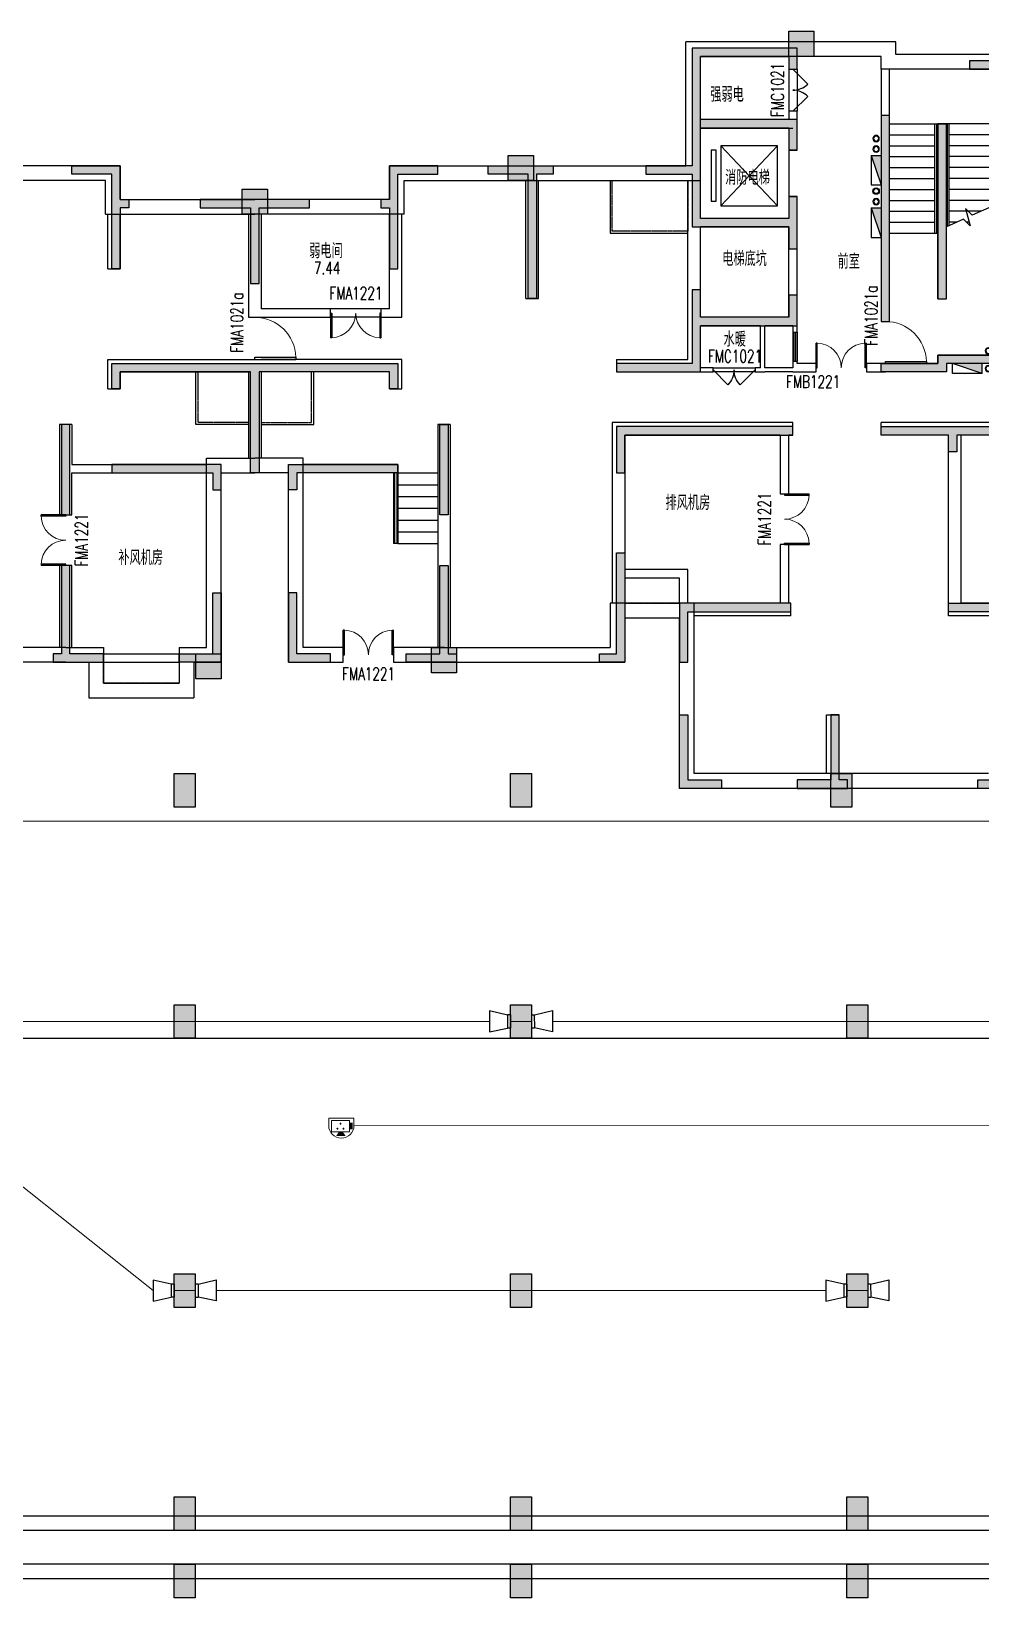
# Model space of a CAD drawing. Extents: x -1348811 to -222202, y -369435 to 53046.
# Drawn here: x -573715 to -551131, y -129859 to -92616 of the extents above; entities that cross this region are included whole.
import ezdxf

# ---------------------------------------------------------------- set-up
doc = ezdxf.new("R2010")
doc.units = 0
doc.header["$LTSCALE"] = 10
doc.header["$MEASUREMENT"] = 0
doc.linetypes.add('BORDER', pattern=[1.75, 0.5, -0.25, 0.5, -0.25, 0, -0.25])
doc.linetypes.add('DASH', pattern=[0.35, 0.25, -0.1])
doc.layers.get('0').update_dxf_attribs({"linetype": 'CONTINUOUS'})
for name, color, linetype in [('COLU', 1, 'CONTINUOUS'), ('COLU_HATCH', 252, 'CONTINUOUS'), ('DIM_SYMB', 3, 'CONTINUOUS'), ('jlq', 1, 'CONTINUOUS'), ('JPS-J-0', 6, 'CONTINUOUS'), ('JPS-X', 1, 'BORDER'), ('JPS-X-TEXT', 1, 'CONTINUOUS'), ('JPS-XHS', 7, 'CONTINUOUS'), ('jq-h', 252, 'CONTINUOUS'), ('jz', 121, 'CONTINUOUS'), ('OUTLINE', 93, 'DASH'), ('RD-equip', 3, 'CONTINUOUS'), ('STAIR', 9, 'CONTINUOUS'), ('TEXT', 7, 'CONTINUOUS'), ('wall', 8, 'CONTINUOUS'), ('WINDOW', 4, 'CONTINUOUS'), ('WINDOW_TEXT', 6, 'CONTINUOUS'), ('wj', 1, 'CONTINUOUS'), ('索引', 30, 'CONTINUOUS'), ('防火分区', 6, 'CONTINUOUS')]:
    doc.layers.add(name, color=color, linetype=linetype)
doc.layers.add('RD-line', color=2, linetype='CONTINUOUS', lineweight=0)
doc.styles.add('_TCH_SPACE', font='SIMPLEX', dxfattribs={"bigfont": 'GBCBIG'})
doc.styles.add('_TCH_WINDOW', font='SIMPLEX', dxfattribs={"bigfont": 'GBCBIG'})
doc.styles.add('_TEL_DIM', font='SIMPLEX', dxfattribs={"width": 0.8, "height": 3.5, "bigfont": 'HZTXT'})
doc.styles.add('TEXT', font='tjromans.shx', dxfattribs={"width": 0.8, "height": 400, "bigfont": 'tjhztxt.shx'})
doc.linetypes.add('BRA', pattern='A,2.8,-0.1,["B",_TEL_DIM,S=0.07,R=0,X=0,Y=-0.12],-0.25', length=3.15)
doc.linetypes.add('CCTV', pattern='A,2.8,-0.1,["V",_TEL_DIM,S=0.07,R=0,X=0,Y=-0.12],-0.25', length=3.15)

# ---------------------------------------------------------------- blocks, each defined once
blk = doc.blocks.new('JG301')
at = {"layer": 'jq-h'}
for points in [[(21000, -1700), (21000, -200), (23100, -200), (23100, -500), (23300, -500), (23300, 0), (20800, 0), (20800, -2800), (19700, -2800), (19700, -3000), (20800, -3000), (20800, -4250), (23100, -4250), (23100, -4775), (23300, -4775), (23300, -3525), (23100, -3525), (23100, -4050), (21000, -4050), (21000, -1900), (23100, -1900), (23100, -2425), (23300, -2425), (23300, -1700)], [(28000, -500), (27400, -500), (27400, -300), (28200, -300), (28200, -2800), (29300, -2800), (29300, -3000), (28200, -3000), (28200, -4400), (28000, -4400)], [(25300, -1600), (25500, -1600), (25500, -6500), (25300, -6500)], [(26650, -1800), (26850, -1800), (26850, -5960), (26650, -5960)], [(7000, -5250), (7200, -5250), (7200, -3800), (7400, -3800), (7400, -3600), (7200, -3600), (7200, -2800), (6050, -2800), (6050, -3000), (7000, -3000)], [(13800, -5250), (13600, -5250), (13600, -3800), (13400, -3800), (13400, -3600), (13600, -3600), (13600, -2800), (14750, -2800), (14750, -3000), (13800, -3000)], [(17100, -5950), (16900, -5950), (16900, -3000), (15950, -3000), (15950, -2800), (17500, -2800), (17500, -3000), (17100, -3000)], [(10300, -5600), (10500, -5600), (10500, -3800), (11700, -3800), (11700, -3600), (9100, -3600), (9100, -3800), (10300, -3800)], [(20800, -5750), (20800, -7500), (19000, -7500), (19000, -7700), (21000, -7700), (21000, -6600), (23100, -6600), (23300, -6600), (23300, -5875), (23100, -5875), (23100, -6400), (21000, -6400), (21000, -5750)], [(30000, -7700), (28000, -7700), (28000, -7500), (26850, -7500), (26850, -7700), (25300, -7700), (25300, -7500), (26650, -7500), (26650, -7300), (28000, -7300), (28000, -5750), (28200, -5750), (28200, -7500), (30000, -7500)], [(10300, -10100), (10500, -10100), (10500, -7700), (13600, -7700), (13600, -8100), (13800, -8100), (13800, -7500), (7000, -7500), (7000, -8100), (7200, -8100), (7200, -7700), (10300, -7700)], [(5800, -11100), (6000, -11100), (6000, -8950), (5800, -8950)], [(15000, -11100), (14800, -11100), (14800, -8950), (15000, -8950)], [(19000, -9000), (23200, -9000), (23200, -9200), (19200, -9200), (19200, -10100), (19000, -10100)], [(25300, -9000), (30000, -9000), (30000, -10100), (29800, -10100), (29800, -9200), (27100, -9200), (27100, -9600), (26900, -9600), (26900, -9200), (25300, -9200)], [(9600, -9900), (7000, -9900), (7000, -10100), (9400, -10100), (9400, -10500), (9600, -10500)], [(11200, -9900), (13800, -9900), (13800, -10100), (11400, -10100), (11400, -10500), (11200, -10500)], [(19000, -12000), (19200, -12000), (19200, -14600), (18600, -14600), (18600, -14400), (19000, -14400)], [(6000, -12300), (5800, -12300), (5800, -14400), (5600, -14400), (5600, -14600), (6800, -14600), (6800, -14400), (6000, -14400)], [(14800, -12300), (15000, -12300), (15000, -14400), (15200, -14400), (15200, -14600), (14000, -14600), (14000, -14400), (14800, -14400)], [(8600, -14600), (9600, -14600), (9600, -12950), (9400, -12950), (9400, -14400), (8600, -14400)], [(12200, -14600), (11200, -14600), (11200, -12950), (11400, -12950), (11400, -14400), (12200, -14400)], [(20700, -14600), (20500, -14600), (20500, -13200), (23150, -13200), (23150, -13400), (20700, -13400)], [(28000, -13400), (26900, -13400), (26900, -13200), (28200, -13200), (28200, -17600), (27600, -17600), (27600, -17400), (28000, -17400)], [(20500, -15850), (20700, -15850), (20700, -17400), (21500, -17400), (21500, -17600), (20500, -17600)], [(24500, -17600), (23300, -17600), (23300, -17400), (24100, -17400), (24100, -15850), (24300, -15850), (24300, -17400), (24500, -17400)]]:
    blk.add_hatch(color=256, dxfattribs=at).paths.add_polyline_path(points)
at = {"layer": 'wj'}
blk.add_line((10500, -10100), (10300, -10100), dxfattribs=at)
for points in [[(19700, -3000), (20800, -3000), (20800, -4250), (23100, -4250), (23100, -4775), (23300, -4775), (23300, -3525), (23100, -3525), (23100, -4050), (21000, -4050), (21000, -1900), (23100, -1900), (23100, -2425), (23300, -2425), (23300, -1700), (21000, -1700), (21000, -200), (23100, -200), (23100, -500), (23300, -500), (23300, 0), (20800, 0), (20800, -2800), (19700, -2800), (19700, -3000)], [(28000, -500), (28000, -4400), (28200, -4400), (28200, -3000), (29300, -3000), (29300, -2800), (28200, -2800), (28200, -300), (27400, -300), (27400, -500), (28000, -500)], [(7200, -2800), (7200, -3600), (7400, -3600), (7400, -3800), (7200, -3800), (7200, -5250), (7000, -5250), (7000, -3000), (6050, -3000), (6050, -2800), (7200, -2800)], [(13600, -2800), (13600, -3600), (13400, -3600), (13400, -3800), (13600, -3800), (13600, -5250), (13800, -5250), (13800, -3000), (14750, -3000), (14750, -2800), (13600, -2800)], [(16900, -3000), (15950, -3000), (15950, -2800), (17500, -2800), (17500, -3000), (17100, -3000), (17100, -5950), (16900, -5950), (16900, -3000)], [(10300, -5600), (10500, -5600), (10500, -3800), (11700, -3800), (11700, -3600), (9100, -3600), (9100, -3800), (10300, -3800), (10300, -5600), (10500, -5600)], [(20800, -5750), (20800, -7500), (19000, -7500), (19000, -7700), (21000, -7700), (21000, -6600), (23100, -6600), (23100, -6600), (23300, -6600), (23300, -5875), (23100, -5875), (23100, -6400), (21000, -6400), (21000, -5750), (20800, -5750)], [(7000, -7500), (13800, -7500), (13800, -8100), (13600, -8100), (13600, -7700), (10500, -7700), (10500, -10100), (10300, -10100), (10300, -7700), (7200, -7700), (7200, -8100), (7000, -8100), (7000, -7500)], [(30000, -9000), (30000, -10100), (29800, -10100), (29800, -9200), (27100, -9200), (27100, -9600), (26900, -9600), (26900, -9200), (25300, -9200), (25300, -9000), (30000, -9000)], [(19200, -14600), (18600, -14600), (18600, -14400), (19000, -14400), (19000, -12000), (19200, -12000), (19200, -14600)], [(5800, -14400), (5600, -14400), (5600, -14600), (6800, -14600), (6800, -14400), (6000, -14400), (6000, -12300), (5800, -12300), (5800, -14400)], [(15000, -14400), (15200, -14400), (15200, -14600), (14000, -14600), (14000, -14400), (14800, -14400), (14800, -12300), (15000, -12300), (15000, -14400)], [(8600, -14400), (9400, -14400), (9400, -12950), (9600, -12950), (9600, -14600), (8600, -14600), (8600, -14400)], [(12200, -14400), (11400, -14400), (11400, -12950), (11200, -12950), (11200, -14600), (12200, -14600), (12200, -14400)], [(20500, -14600), (20700, -14600), (20700, -13400), (23150, -13400), (23150, -13200), (20500, -13200), (20500, -14600)], [(28200, -17600), (27600, -17600), (27600, -17400), (28000, -17400), (28000, -13400), (26900, -13400), (26900, -13200), (28200, -13200), (28200, -17600)], [(21500, -17400), (21500, -17600), (20500, -17600), (20500, -15850), (20700, -15850), (20700, -17400), (21500, -17400)], [(24500, -17400), (24300, -17400), (24300, -15850), (24100, -15850), (24100, -17400), (23300, -17400), (23300, -17600), (24500, -17600), (24500, -17400)]]:
    blk.add_lwpolyline(points, dxfattribs=at)
for points in [[(25500, -1600), (25300, -1600), (25300, -6500), (25500, -6500)], [(26650, -1800), (26650, -5960), (26850, -5960), (26850, -1800)], [(28000, -7700), (28000, -7500), (26850, -7500), (26850, -7700), (25300, -7700), (25300, -7500), (26650, -7500), (26650, -7300), (28000, -7300), (28000, -5750), (28200, -5750), (28200, -7500), (30000, -7500), (30000, -7700)], [(5800, -11100), (6000, -11100), (6000, -8950), (5800, -8950)], [(15000, -11100), (14800, -11100), (14800, -8950), (15000, -8950)], [(19200, -10100), (19200, -9200), (23200, -9200), (23200, -9000), (19000, -9000), (19000, -10100)], [(7000, -10100), (9400, -10100), (9400, -10500), (9600, -10500), (9600, -9900), (7000, -9900)], [(13800, -10100), (11400, -10100), (11400, -10500), (11200, -10500), (11200, -9900), (13800, -9900)]]:
    blk.add_lwpolyline(points, close=True, dxfattribs=at)
blk = doc.blocks.new('zw')
at = {"layer": 'COLU_HATCH'}
for points in [[(38570, -54056), (39170, -54056), (39170, -54656), (38570, -54656)], [(31900, -57006), (32500, -57006), (32500, -57606), (31900, -57606)], [(25570, -57806), (26170, -57806), (26170, -58406), (25570, -58406)], [(24470, -68856), (25070, -68856), (25070, -69456), (24470, -69456)], [(30070, -68706), (30670, -68706), (30670, -69306), (30070, -69306)], [(23950, -71700), (24450, -71700), (24450, -72500), (23950, -72500)], [(31950, -71700), (32450, -71700), (32450, -72500), (31950, -72500)], [(39570, -71700), (40070, -71700), (40070, -72500), (39570, -72500)], [(23950, -77200), (24450, -77200), (24450, -78000), (23950, -78000)], [(31950, -77200), (32450, -77200), (32450, -78000), (31950, -78000)], [(39950, -77200), (40450, -77200), (40450, -78000), (39950, -78000)], [(23950, -83600), (24450, -83600), (24450, -84400), (23950, -84400)], [(31950, -83600), (32450, -83600), (32450, -84400), (31950, -84400)], [(39950, -83600), (40450, -83600), (40450, -84400), (39950, -84400)], [(23950, -88900), (24450, -88900), (24450, -89700), (23950, -89700)], [(31950, -88900), (32450, -88900), (32450, -89700), (31950, -89700)], [(39950, -88900), (40450, -88900), (40450, -89700), (39950, -89700)], [(23950, -90500), (24450, -90500), (24450, -91300), (23950, -91300)], [(31950, -90500), (32450, -90500), (32450, -91300), (31950, -91300)], [(39950, -90500), (40450, -90500), (40450, -91300), (39950, -91300)]]:
    blk.add_hatch(color=256, dxfattribs=at).paths.add_polyline_path(points)
at = {"layer": 'COLU'}
for points in [[(38570, -54056), (39170, -54056), (39170, -54656), (38570, -54656)], [(31900, -57006), (32500, -57006), (32500, -57606), (31900, -57606)], [(25570, -57806), (26170, -57806), (26170, -58406), (25570, -58406)], [(24470, -68856), (25070, -68856), (25070, -69456), (24470, -69456)], [(30070, -68706), (30670, -68706), (30670, -69306), (30070, -69306)], [(23950, -71700), (24450, -71700), (24450, -72500), (23950, -72500)], [(31950, -71700), (32450, -71700), (32450, -72500), (31950, -72500)], [(39570, -71700), (40070, -71700), (40070, -72500), (39570, -72500)], [(23950, -77200), (24450, -77200), (24450, -78000), (23950, -78000)], [(31950, -77200), (32450, -77200), (32450, -78000), (31950, -78000)], [(39950, -77200), (40450, -77200), (40450, -78000), (39950, -78000)], [(23950, -83600), (24450, -83600), (24450, -84400), (23950, -84400)], [(31950, -83600), (32450, -83600), (32450, -84400), (31950, -84400)], [(39950, -83600), (40450, -83600), (40450, -84400), (39950, -84400)], [(23950, -88900), (24450, -88900), (24450, -89700), (23950, -89700)], [(31950, -88900), (32450, -88900), (32450, -89700), (31950, -89700)], [(39950, -88900), (40450, -88900), (40450, -89700), (39950, -89700)], [(23950, -90500), (24450, -90500), (24450, -91300), (23950, -91300)], [(31950, -90500), (32450, -90500), (32450, -91300), (31950, -91300)], [(39950, -90500), (40450, -90500), (40450, -91300), (39950, -91300)]]:
    blk.add_lwpolyline(points, close=True, dxfattribs=at)
blk = doc.blocks.new('jlqq')
at = {"layer": 'jlq'}
for p, q in [((1505, -96565), (65105, -96565)), ((65105, -96915), (1155, -96915)), ((65105, -97715), (1155, -97715)), ((65105, -98065), (1505, -98065))]:
    blk.add_line(p, q, dxfattribs=at)
blk = doc.blocks.new('DTTT')
at = {"layer": 'jz'}
for p, q in [((748, -792), (-748, 792)), ((-748, -792), (748, 792))]:
    blk.add_line(p, q, dxfattribs=at)
for points in [[(-1003, -673), (-1003, 673), (-871, 673), (-871, -673)], [(-748, -792), (-748, 792), (748, 792), (748, -792)]]:
    blk.add_lwpolyline(points, close=True, dxfattribs=at)
blk = doc.blocks.new('st02')
at = {"layer": 'DIM_SYMB'}
blk.add_lwpolyline([(0, -1930), (537, -2172), (693, -2013), (587, -2426), (742, -2265), (1150, -2450)], dxfattribs=at)
at = {"layer": 'STAIR'}
for p, q in [((0, 0), (1150, 0)), ((1080, -2418), (1080, 0)), ((1120, -2436), (1120, 0)), ((2500, 0), (1350, 0)), ((1380, -2600), (1380, 0)), ((1420, -2600), (1420, 0)), ((0, -260), (1080, -260)), ((1120, -260), (1150, -260)), ((1380, -260), (1350, -260)), ((2500, -260), (1420, -260)), ((0, -520), (1080, -520)), ((1120, -520), (1150, -520)), ((1380, -520), (1350, -520)), ((2500, -520), (1420, -520)), ((0, -780), (1080, -780)), ((0, -1040), (1080, -1040)), ((1120, -780), (1150, -780)), ((1120, -1040), (1150, -1040)), ((1380, -780), (1350, -780)), ((1380, -1040), (1350, -1040)), ((2500, -780), (1420, -780)), ((2500, -1040), (1420, -1040)), ((0, -1300), (1080, -1300)), ((1120, -1300), (1150, -1300)), ((1380, -1300), (1350, -1300)), ((2500, -1300), (1420, -1300)), ((0, -1560), (1080, -1560)), ((0, -1820), (1080, -1820)), ((1120, -1560), (1150, -1560)), ((1120, -1820), (1150, -1820)), ((1380, -1560), (1350, -1560)), ((1380, -1820), (1350, -1820)), ((2500, -1560), (1420, -1560)), ((2500, -1820), (1420, -1820)), ((332, -2080), (1080, -2080)), ((1120, -2080), (1150, -2080)), ((1380, -2080), (1350, -2080)), ((2500, -2080), (1420, -2080)), ((609, -2340), (670, -2340)), ((907, -2340), (1080, -2340)), ((1120, -2340), (1150, -2340)), ((1380, -2340), (1350, -2340)), ((2500, -2600), (1350, -2600)), ((2500, -2340), (1420, -2340))]:
    blk.add_line(p, q, dxfattribs=at)
blk = doc.blocks.new('FF')
at = {"linetype": 'Continuous'}
for radius in [75, 60]:
    blk.add_circle((0, 0), radius, dxfattribs=at)
blk = doc.blocks.new('DXHS')
at = {"layer": 'JPS-XHS'}
blk.add_hatch(color=256, dxfattribs=at).paths.add_polyline_path([(-350, 240), (-350, 0), (350, 0)])
at = {"layer": 'JPS-XHS', "linetype": 'Continuous'}
for p, q in [((-350, 240), (-350, 0)), ((-350, 240), (350, 240)), ((-350, 0), (350, 0)), ((350, 240), (350, 0))]:
    blk.add_line(p, q, dxfattribs=at)
at = {"layer": 'JPS-XHS'}
blk.add_line((-350, 240), (350, 0), dxfattribs=at)
blk = doc.blocks.new('A$C154042D1')
at = {"layer": 'JPS-X'}
for p, rotation in [((13120, -2050), 270), ((13120, -2300), 270), ((42680, -3300), 90), ((13120, -3550), 270), ((10450, -7100), 180), ((10450, -7520), 180)]:
    blk.add_blockref('FF', p, dxfattribs=dict(at, rotation=rotation))
at = {"layer": 'JPS-X', "xscale": -1}
for p, rotation in [((42680, -2050), 90), ((42680, -2300), 90), ((13120, -3300), 270), ((42680, -3550), 90), ((45350, -7100), 180), ((45350, -7520), 180)]:
    blk.add_blockref('FF', p, dxfattribs=dict(at, rotation=rotation))
at = {"layer": 'JPS-XHS'}
for p, rotation in [((13000, -2800), 270), ((13000, -4050), 270), ((44850, -7400), 180)]:
    blk.add_blockref('DXHS', p, dxfattribs=dict(at, rotation=rotation))
at = {"layer": 'JPS-XHS', "xscale": -1}
for p, rotation in [((42800, -2800), 90), ((42800, -4050), 90), ((10950, -7400), 180)]:
    blk.add_blockref('DXHS', p, dxfattribs=dict(at, rotation=rotation))
blk = doc.blocks.new('$WINLIB2D$00000001')
for p, q in [((-0.5, 0.5), (0.5, 0.5)), ((-0.5, 0.5), (-0.5, -0.5)), ((0.5, 0.167), (-0.5, 0.167)), ((0.5, -0.5), (0.5, 0.5)), ((0.5, -0.167), (-0.5, -0.167)), ((-0.5, -0.5), (0.5, -0.5))]:
    blk.add_line(p, q)
blk = doc.blocks.new('$DorLib2D$00000002')
for p, q in [((-0.5, 0), (-0.5, 0.4875)), ((-0.475, 0.4875), (-0.5, 0.4875)), ((-0.475, 0), (-0.475, 0.4875)), ((0.475, 0), (0.475, 0.4875)), ((0.475, 0.4875), (0.5, 0.4875)), ((0.5, 0), (0.5, 0.4875)), ((-0.5, 0), (-0.475, 0)), ((0.5, 0), (0.475, 0))]:
    blk.add_line(p, q)
at = {"lineweight": 13}
for centre, start, end in [((-0.4875, 0), 0, 88.53072), ((0.4875, 0), 91.46928, 180)]:
    blk.add_arc(centre, 0.4875, start, end, dxfattribs=at)
blk = doc.blocks.new('$DorLib2D$00000116')
at = {"color": 0}
for p, q in [((-0.5, 0), (-0.146, 0.354)), ((0.5, 0), (0.146, 0.354))]:
    blk.add_line(p, q, dxfattribs=at)
for centre, start, end in [((-0.5, 0), 0, 45), ((0.5, 0), 135, 180)]:
    blk.add_arc(centre, 0.5, start, end, dxfattribs=at)
blk = doc.blocks.new('$DorLib2D$00000001')
for p, q in [((0.45, 0.975), (0.5, 0.975)), ((0.45, 0), (0.45, 0.975)), ((0.5, 0), (0.5, 0.975)), ((0.5, 0), (0.45, 0))]:
    blk.add_line(p, q)
at = {"lineweight": 13}
blk.add_arc((0.475, 0), 0.975, 91.4693, 180, dxfattribs=at)
blk = doc.blocks.new('p2j3')
at = {"layer": 'DIM_SYMB'}
for points in [[(43640, -800, 0, 0, 0), (43640, 1500, 80, 0, 0), (43640, 1800, 0, 0, 0)], [(45060, 1800, 0, 0, 0), (45060, 800, 80, 0, 0), (45060, 500, 0, 0, 0)], [(31875, -6500, 0, 0, 0), (31875, -7880, 80, 0, 0), (31875, -8180, 0, 0, 0)], [(30700, -8739, 0, 0, 0), (30700, -9229, 80, 0, 0), (30700, -9529, 0, 0, 0)]]:
    blk.add_lwpolyline(points, format="xyseb", dxfattribs=at)
at = {"layer": 'JPS-J-0'}
blk.add_lwpolyline([(36450, 450), (36450, -800), (38300, -800)], dxfattribs=at)
at = {"layer": 'JPS-J-0', "linetype": 'DASH'}
for points in [[(38300, 450), (38300, -750), (36500, -750), (36500, 450)], [(26650, -4100), (27850, -4100), (27850, -5300), (26650, -5300)], [(29350, -4100), (28150, -4100), (28150, -5300), (29350, -5300)]]:
    blk.add_lwpolyline(points, close=True, dxfattribs=at)
at = {"layer": 'JPS-J-0'}
for points in [[(26600, -4100), (27850, -4100), (27850, -5350), (26600, -5350)], [(29400, -4100), (28150, -4100), (28150, -5350), (29400, -5350)]]:
    blk.add_lwpolyline(points, close=True, dxfattribs=at)
at = {"layer": 'OUTLINE'}
for points in [[(36800, -9600), (38100, -9600), (38100, -9000), (36800, -9000)], [(24400, -11000), (26200, -11000), (26200, -11500), (24400, -11500)]]:
    blk.add_lwpolyline(points, close=True, dxfattribs=at)
at = {"layer": 'STAIR'}
for p, q in [((40700, 1175), (40700, 75)), ((31300, -6500), (31300, -8180)), ((31325, -6500), (31325, -8180)), ((31375, -6500), (31375, -8180)), ((31400, -6500), (32350, -6500)), ((31400, -6500), (31400, -8180)), ((31400, -6780), (32350, -6780)), ((31400, -7060), (32350, -7060)), ((31400, -7340), (32350, -7340)), ((31400, -7620), (32350, -7620)), ((31400, -8180), (31300, -8180)), ((31400, -7900), (32350, -7900)), ((31400, -8180), (32350, -8180))]:
    blk.add_line(p, q, dxfattribs=at)
at = {"layer": 'wall'}
for p, q in [((38250, 1800), (38250, 3750)), ((40800, 3750), (38250, 3750)), ((43250, 3750), (40800, 3750)), ((43250, 3450), (43250, 3750)), ((38600, 1800), (38600, 3400)), ((40800, 3400), (38600, 3400)), ((40700, 3400), (40700, 3100)), ((42900, 3400), (40800, 3400)), ((40900, 3100), (40900, 3400)), ((42900, 3100), (42900, 3400)), ((45950, 3450), (43250, 3450)), ((40700, 3100), (40900, 3100)), ((45600, 3100), (42900, 3100)), ((42900, 3100), (42900, -2900)), ((43100, -2900), (43100, 3100)), ((40700, 1900), (38600, 1900)), ((40900, 2100), (40700, 2100)), ((40700, 2100), (40700, 1900)), ((40900, 1800), (40900, 2100)), ((40900, 1900), (40900, 1900)), ((38250, 800), (38250, 1800)), ((38600, 450), (38600, 1800)), ((40700, 1700), (38600, 1700)), ((40700, 1700), (40800, 1700)), ((40700, 1700), (40700, 1175)), ((40900, 1175), (40900, 1800)), ((44250, -2360), (44250, 1800)), ((44250, 1800), (44450, 1800)), ((44450, -2360), (44450, 1800)), ((40700, 1175), (40900, 1175)), ((24800, 800), (21400, 800)), ((24800, 0), (24800, 800)), ((31200, 0), (31200, 800)), ((31200, 800), (34600, 800)), ((34600, 800), (38250, 800)), ((24450, 450), (21400, 450)), ((24450, -350), (24450, 450)), ((31550, -350), (31550, 450)), ((31550, 450), (34600, 450)), ((34450, -2350), (34450, 450)), ((34600, 450), (38600, 450)), ((34750, -2350), (34750, 450)), ((38300, -550), (38300, 450)), ((38600, -450), (38600, 450)), ((24800, 0), (28000, 0)), ((31200, 0), (28000, 0)), ((40900, 75), (40700, 75)), ((40700, 75), (40700, -450)), ((40900, -550), (40900, 75)), ((24450, -350), (28000, -350)), ((24500, -1650), (24500, -350)), ((24800, -1650), (24800, -350)), ((27850, -350), (27850, -2700)), ((31550, -350), (28000, -350)), ((28150, -350), (28150, -2600)), ((31200, -2600), (31200, -350)), ((31500, -2800), (31500, -350)), ((38300, -2900), (38300, -550)), ((40700, -450), (38600, -450)), ((40700, -650), (38600, -650)), ((38600, -2800), (38600, -650)), ((40700, -2800), (40700, -650)), ((40900, -2900), (40900, -550)), ((24500, -1650), (24800, -1650)), ((29800, -2600), (28150, -2600)), ((29800, -2800), (29800, -2600)), ((31200, -2600), (31000, -2600)), ((31000, -2600), (31000, -2800)), ((34450, -2350), (34750, -2350)), ((44250, -2360), (44450, -2360)), ((27850, -2700), (27850, -2800)), ((27850, -2800), (28150, -2800)), ((28150, -2800), (29800, -2800)), ((31000, -2800), (31500, -2800)), ((38300, -3800), (38300, -2900)), ((40130, -2800), (38600, -2800)), ((40700, -2800), (40130, -2800)), ((40900, -3150), (40900, -2900)), ((42900, -2900), (43100, -2900)), ((38600, -4000), (38600, -3000)), ((40030, -3000), (38600, -3000)), ((40030, -4000), (40030, -3000)), ((40800, -3000), (40130, -3000)), ((40130, -4000), (40130, -3000)), ((40800, -3000), (40800, -3150)), ((40800, -3150), (40900, -3150)), ((45600, -3700), (44250, -3700)), ((44250, -3700), (44250, -3900)), ((24500, -3800), (27850, -3800)), ((24500, -4500), (24500, -3800)), ((27850, -3800), (28150, -3800)), ((31500, -3800), (28150, -3800)), ((31500, -4500), (31500, -3800)), ((36600, -3800), (38300, -3800)), ((36600, -3800), (36600, -4100)), ((38900, -4000), (38600, -4000)), ((38900, -4100), (38900, -4000)), ((40030, -4000), (39900, -4000)), ((39900, -4000), (39900, -4100)), ((40800, -4000), (40130, -4000)), ((40900, -3850), (40800, -3850)), ((40800, -3850), (40800, -4000)), ((40900, -3900), (40900, -3850)), ((41350, -3900), (40900, -3900)), ((41350, -4100), (41350, -3900)), ((42900, -3900), (42550, -3900)), ((42550, -3900), (42550, -4100)), ((43100, -3900), (42900, -3900)), ((44250, -3900), (43100, -3900)), ((45600, -3900), (44450, -3900)), ((44450, -3900), (44450, -4100)), ((24800, -4100), (27850, -4100)), ((24800, -4500), (24800, -4100)), ((27850, -4100), (27850, -6150)), ((28150, -4100), (28150, -6150)), ((31200, -4100), (28150, -4100)), ((31200, -4500), (31200, -4100)), ((36600, -4100), (38500, -4100)), ((38500, -4100), (38900, -4100)), ((39900, -4100), (40130, -4100)), ((40800, -4100), (40130, -4100)), ((40800, -4100), (41350, -4100)), ((42550, -4100), (43000, -4100)), ((44450, -4100), (43000, -4100)), ((24500, -4500), (24800, -4500)), ((31200, -4500), (31500, -4500)), ((23350, -5350), (23350, -6400)), ((23650, -5350), (23350, -5350)), ((23650, -5350), (23650, -6300)), ((32350, -5350), (32350, -8000)), ((32650, -5350), (32350, -5350)), ((32650, -5350), (32650, -10650)), ((36500, -5300), (36500, -9600)), ((40600, -5300), (36500, -5300)), ((40800, -5300), (40600, -5300)), ((40800, -5600), (40800, -5300)), ((44600, -5300), (42900, -5300)), ((42900, -5600), (42900, -5300)), ((47700, -5300), (44600, -5300)), ((36800, -5600), (36800, -8000)), ((40500, -5600), (36800, -5600)), ((40500, -5600), (40500, -7000)), ((40800, -5600), (40700, -5600)), ((40700, -7000), (40700, -5600)), ((44500, -5600), (42900, -5600)), ((44500, -9900), (44500, -5600)), ((44800, -9600), (44800, -5600)), ((47400, -5600), (44800, -5600)), ((23650, -6300), (26850, -6300)), ((26850, -10650), (26850, -6150)), ((26850, -6150), (28000, -6150)), ((29150, -6150), (28000, -6150)), ((29150, -10650), (29150, -6150)), ((31400, -6300), (29150, -6300)), ((31400, -6500), (31400, -6300)), ((23350, -6400), (23350, -7500)), ((23650, -7500), (23650, -6500)), ((23650, -6500), (26850, -6500)), ((27200, -11000), (27200, -6500)), ((27200, -6500), (28000, -6500)), ((28800, -6500), (28000, -6500)), ((28800, -11000), (28800, -6500)), ((31400, -6500), (29150, -6500)), ((40500, -7000), (40700, -7000)), ((23350, -7500), (23650, -7500)), ((32350, -8000), (32350, -10650)), ((36800, -8000), (36800, -8800)), ((40700, -8200), (40500, -8200)), ((40500, -8200), (40500, -9600)), ((40700, -9600), (40700, -8200)), ((23650, -8700), (23350, -8700)), ((23350, -8700), (23350, -10650)), ((23650, -10650), (23650, -8700)), ((38300, -8800), (36800, -8800)), ((38300, -9600), (38300, -8800)), ((38100, -9000), (36800, -9000)), ((36800, -9000), (36800, -9600)), ((38100, -9600), (38100, -9000)), ((38450, -9600), (36450, -9600)), ((36450, -9600), (36450, -10650)), ((40500, -9600), (38300, -9600)), ((38450, -13650), (38450, -9600)), ((40750, -9600), (40700, -9600)), ((40750, -9900), (40750, -9600)), ((45800, -9600), (44800, -9600)), ((38100, -9950), (36800, -9950)), ((36800, -9950), (36800, -11000)), ((38100, -14000), (38100, -9950)), ((40600, -9900), (38450, -9900)), ((40750, -9900), (40600, -9900)), ((45500, -9900), (44500, -9900)), ((23500, -10650), (19550, -10650)), ((23500, -10650), (24400, -10650)), ((24400, -10650), (24400, -11500)), ((24400, -10800), (26200, -10800)), ((26200, -10650), (26200, -11500)), ((26200, -10650), (26850, -10650)), ((30100, -10650), (29150, -10650)), ((30100, -11000), (30100, -10650)), ((32500, -10650), (31300, -10650)), ((31300, -10650), (31300, -11000)), ((32500, -10650), (36450, -10650)), ((23500, -11000), (19200, -11000)), ((23500, -11000), (24050, -11000)), ((24050, -11000), (24050, -11850)), ((24400, -11000), (26200, -11000)), ((26550, -11000), (26550, -11850)), ((26550, -11000), (27200, -11000)), ((28800, -11000), (30100, -11000)), ((31300, -11000), (32500, -11000)), ((32500, -11000), (36800, -11000)), ((24400, -11500), (26200, -11500)), ((24050, -11850), (26550, -11850)), ((41600, -13650), (41600, -12250)), ((41600, -12250), (41900, -12250)), ((41900, -13650), (41900, -12250)), ((41800, -13650), (38450, -13650)), ((45450, -13650), (41800, -13650)), ((41800, -14000), (38100, -14000)), ((45800, -14000), (41800, -14000))]:
    blk.add_line(p, q, dxfattribs=at)
at = {"layer": 'WINDOW'}
for p, q in [((40700, 3100), (40700, 2100)), ((40900, 3100), (40900, 2100)), ((31000, -2600), (29800, -2600)), ((31000, -2800), (29800, -2800)), ((38900, -4000), (39900, -4000)), ((39900, -4100), (38900, -4100))]:
    blk.add_line(p, q, dxfattribs=at)
at = {"layer": 'WINDOW', "linetype": 'DASH'}
for p, q in [((40900, 1175), (40700, 1175)), ((40700, 75), (40900, 75))]:
    blk.add_line(p, q, dxfattribs=at)
at = {"layer": 'JPS-X-TEXT'}
blk.add_blockref('A$C154042D1', (100, 3500), dxfattribs=at)
at = {"layer": 'OUTLINE', "xscale": -1}
blk.add_blockref('st02', (45600, 1800), dxfattribs=at)
at = {"layer": 'STAIR', "xscale": -0.9000000000232831, "yscale": 0.9000000000232831, "zscale": 0.9, "rotation": 180}
blk.add_blockref('DTTT', (39758, 565), dxfattribs=at)
at = {"layer": 'WINDOW'}
ref = blk.add_blockref('$DorLib2D$00000116', (40800, 2600), dxfattribs=dict(at, xscale=1000, yscale=1000, zscale=-1000, rotation=270))
ref.add_attrib('A', 'FMC1021', (40584, 1965), dxfattribs={"layer": 'WINDOW_TEXT', "height": 297.5, "rotation": 90, "style": '_TCH_WINDOW', "width": 0.705882})
ref = blk.add_blockref('$DorLib2D$00000002', (30400, -2700), dxfattribs=dict(at, xscale=1200, yscale=1200, zscale=-1200, rotation=179.9999999988322))
ref.add_attrib('A', 'FMA1221', (29775, -2374), dxfattribs={"layer": 'WINDOW_TEXT', "height": 297.5, "style": '_TCH_WINDOW', "width": 0.705882})
ref = blk.add_blockref('$DorLib2D$00000001', (43000, -3400), dxfattribs=dict(at, xscale=1000, yscale=1000, zscale=-1000, rotation=270))
ref.add_attrib('A', 'FMA1021a', (42809, -3474), dxfattribs={"layer": 'WINDOW_TEXT', "height": 297.5, "rotation": 90, "style": '_TCH_WINDOW', "width": 0.705882})
ref = blk.add_blockref('$DorLib2D$00000001', (28000, -3300), dxfattribs=dict(at, xscale=999.9999999999999, yscale=999.9999999999999, zscale=1000, rotation=269.9999998201636))
ref.add_attrib('A', 'FMA1021a', (27724, -3640), dxfattribs={"layer": 'WINDOW_TEXT', "height": 297.5, "rotation": 90, "style": '_TCH_WINDOW', "width": 0.705882})
at = {"layer": 'WINDOW', "xscale": -700, "yscale": 100, "zscale": -700, "rotation": 90}
blk.add_blockref('$WINLIB2D$00000001', (40850, -3500), dxfattribs=at)
at = {"layer": 'WINDOW'}
ref = blk.add_blockref('$DorLib2D$00000116', (39400, -4050), dxfattribs=dict(at, xscale=-1000, yscale=1000, zscale=-1000, rotation=180.0000000002404))
ref.add_attrib('A', 'FMC1021', (38780, -3874), dxfattribs={"layer": 'WINDOW_TEXT', "height": 297.5, "style": '_TCH_WINDOW', "width": 0.705882})
ref = blk.add_blockref('$DorLib2D$00000002', (41950, -4000), dxfattribs=dict(at, xscale=-1200, yscale=1200, zscale=1200, rotation=2.11464309291988e-10))
ref.add_attrib('A', 'FMB1221', (40638, -4480), dxfattribs={"layer": 'WINDOW_TEXT', "height": 297.5, "style": '_TCH_WINDOW', "width": 0.705882})
ref = blk.add_blockref('$DorLib2D$00000002', (40600, -7600), dxfattribs=dict(at, xscale=1200, yscale=1200, zscale=-1200, rotation=270))
ref.add_attrib('A', 'FMA1221', (40274, -8225), dxfattribs={"layer": 'WINDOW_TEXT', "height": 297.5, "rotation": 90, "style": '_TCH_WINDOW', "width": 0.705882})
ref = blk.add_blockref('$DorLib2D$00000002', (23500, -8100), dxfattribs=dict(at, xscale=-1200, yscale=1200, zscale=1200, rotation=89.99999999165647))
ref.add_attrib('A', 'FMA1221', (24024, -8725), dxfattribs={"layer": 'WINDOW_TEXT', "height": 297.5, "rotation": 90, "style": '_TCH_WINDOW', "width": 0.705882})
ref = blk.add_blockref('$DorLib2D$00000002', (30700, -10825), dxfattribs=dict(at, xscale=1200, yscale=1200, zscale=-1200))
ref.add_attrib('A', 'FMA1221', (30075, -11424), dxfattribs={"layer": 'WINDOW_TEXT', "height": 297.5, "style": '_TCH_WINDOW', "width": 0.705882})
at = {"layer": 'TEXT'}
for s, height, style, width, p in [('强弱电', 350, 'TEXT', 0.8, (38834, 2324)), ('消防电梯', 350, 'TEXT', 0.8, (39188, 350)), ('弱电间', 350, 'TEXT', 0.8, (29294, -1395)), ('7.44', 297.5, '_TCH_SPACE', 0.705882, (29405, -1778)), ('电梯底坑', 350, 'TEXT', 0.8, (39117, -1581)), ('前室', 350, 'TEXT', 0.8, (41862, -1645)), ('水暖', 350, 'TEXT', 0.8, (39151, -3497)), ('排风机房', 350, 'TEXT', 0.8, (37770, -7383)), ('补风机房', 350, 'TEXT', 0.8, (24753, -8689))]:
    blk.add_text(s, height=height, dxfattribs=dict(at, style=style, width=width)).set_placement(p)
blk = doc.blocks.new('zzzz')
at = {"layer": '索引', "rotation": 359.9999999132886}
blk.add_blockref('p2j3', (-26330, -76044), dxfattribs=at)
blk = doc.blocks.new('adasdasdasd')
at = {"layer": 'RD-equip'}
for p, q in [((-151, 430), (-251, 0)), ((-154, 500), (-154, 430)), ((-154, 500), (159, 500)), ((-154, 430), (159, 430)), ((251, 0), (158, 430)), ((159, 500), (159, 430)), ((-251, 0), (251, 0))]:
    blk.add_line(p, q, dxfattribs=at)
blk = doc.blocks.new('PCY07')
at = {"color": 0, "lineweight": -2}
for p, q in [((-321, 0), (-321, 182)), ((-321, 182), (321, 182)), ((-249, -161), (-249, 129)), ((-249, 129), (205, 129)), ((205, 129), (205, -161)), ((321, 0), (321, 182)), ((205, -161), (-249, -161))]:
    blk.add_line(p, q, dxfattribs=at)
at = {"color": 0, "lineweight": -2, "const_width": 25}
for points in [[(-34, 48, 1), (-9, 48, 1)], [(-111, -81, 1), (-86, -81, 1)], [(67, -81, -1), (42, -81, -1)]]:
    blk.add_lwpolyline(points, format="xyb", close=True, dxfattribs=at)
at = {"color": 0, "lineweight": -2, "const_width": 80}
blk.add_lwpolyline([(245, 69), (245, -100)], dxfattribs=at)
at = {"color": 0, "lineweight": -2}
blk.add_lwpolyline([(-12, -162, 100, 250, 0), (-12, -272, 250, 250, 0)], format="xyseb", dxfattribs=at)
blk.add_arc((0, 0), 321, 180, 0, dxfattribs=at)

msp = doc.modelspace()

# ---------------------------------------------------------------- linework, layer by layer
at = {"layer": 'RD-line'}
msp.add_line((-587530.9, -111394.5), (-539652.6, -111394.5), dxfattribs=at)
at = {"layer": 'RD-line', "linetype": 'BRA', "ltscale": 0.8}
for p, q in [((-577317.8, -116159.4), (-562817.9, -116158.9)), ((-562317.7, -116158.9), (-561818, -116158.9)), ((-561317.8, -116158.8), (-546817.9, -116158.4)), ((-578602.6, -116361.5), (-570817.9, -122557.4)), ((-570317.7, -122557.4), (-569818.1, -122557.4)), ((-569317.8, -122557.4), (-554817.9, -122557.4)), ((-554317.7, -122557.4), (-553817.7, -122557.4))]:
    msp.add_line(p, q, dxfattribs=at)
at = {"layer": 'RD-line', "linetype": 'CCTV', "ltscale": 0.8}
msp.add_line((-566040.5, -118631.7), (-533662, -118654), dxfattribs=at)
at = {"layer": 'STAIR'}
msp.add_line((-585817.7, -116559.4), (-511752, -116559.4), dxfattribs=at)

# ---------------------------------------------------------------- block references
at = {"layer": 'COLU'}
msp.add_blockref('zw', (-594267.7, -38559.4), dxfattribs=at)
at = {"layer": 'jlq'}
msp.add_blockref('jlqq', (-595422.9, -31344.6), dxfattribs=at)
at = {"layer": 'jq-h'}
msp.add_blockref('JG301', (-578797.6, -93015.8), dxfattribs=at)
at = {"layer": 'RD-equip'}
for p, rotation in [((-562817.9, -116157.4), 270.0494552518933), ((-570817.9, -122557.4), 270.0494552518936), ((-554817.9, -122557.4), 270.0494552518936)]:
    msp.add_blockref('adasdasdasd', p, dxfattribs=dict(at, rotation=rotation))
at = {"layer": 'RD-equip', "xscale": -1}
for p, rotation in [((-561317.8, -116151.2), 90.43838675303023), ((-569317.8, -122551.2), 90.43838675303334), ((-553317.8, -122551.2), 90.43838675303334)]:
    msp.add_blockref('adasdasdasd', p, dxfattribs=dict(at, rotation=rotation))
at = {"layer": 'RD-equip', "color": 3, "lineweight": 0, "xscale": 0.9345000046305358, "yscale": 0.9345000045723282, "zscale": 0.9345000046725}
msp.add_blockref('PCY07', (-566340.3, -118631.7), dxfattribs=at)
at = {"layer": '防火分区'}
msp.add_blockref('zzzz', (-570067.7, -20571.7), dxfattribs=at)

doc.saveas('drawing.dxf')
